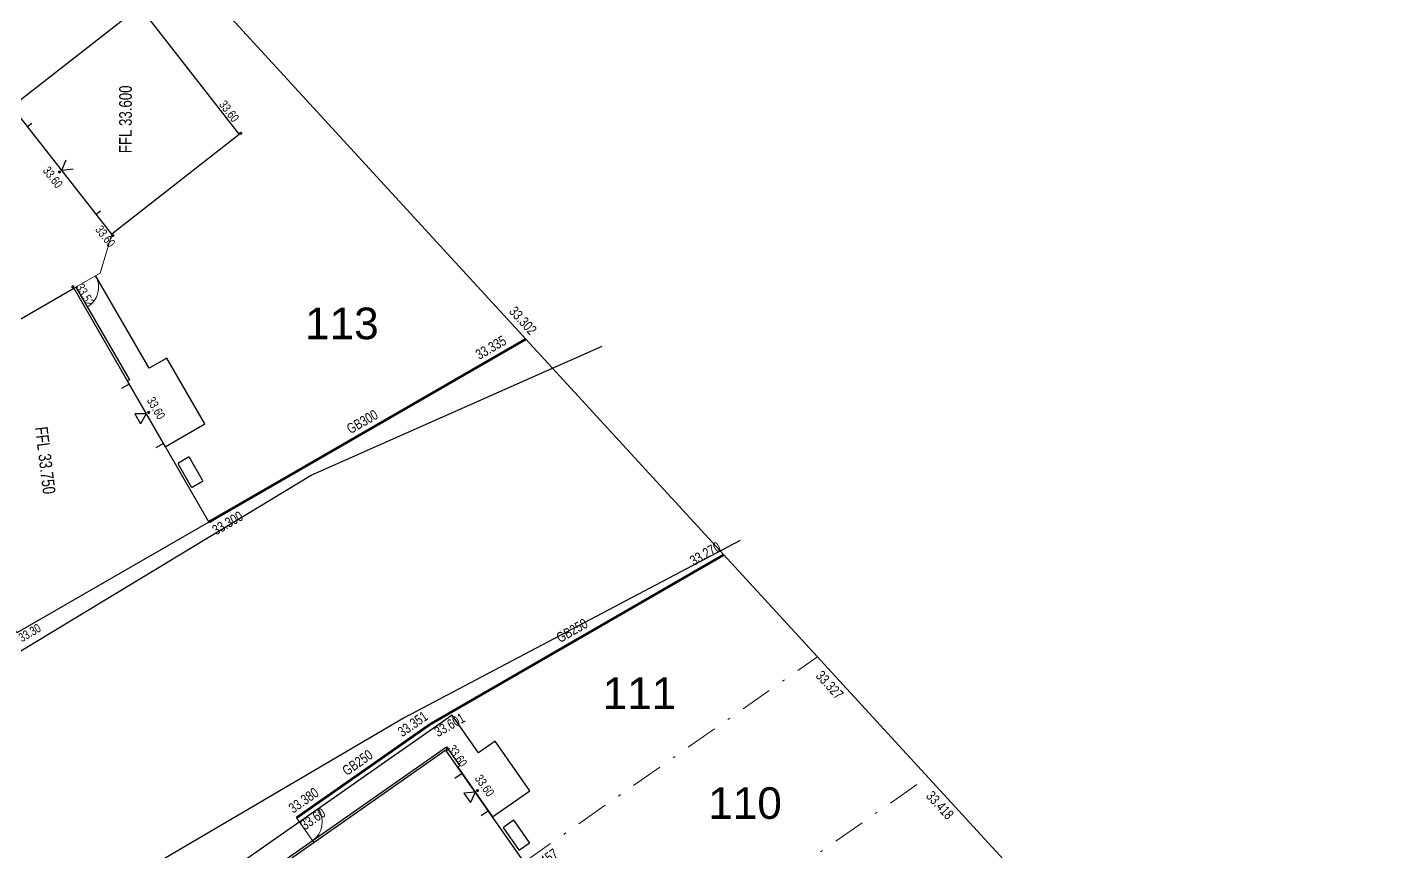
# Model space of a CAD drawing. Header units: metres. Extents: x 337936 to 338610, y 373199 to 374026.
# Drawn here: x 338082.6 to 338136.5, y 373847 to 373879.6 of the extents above; entities that cross this region are included whole.
import ezdxf

# ---------------------------------------------------------------- set-up
doc = ezdxf.new("R2010")
doc.units = ezdxf.units.M
doc.linetypes.add('DASHDOT', pattern=[25.4, 12.7, -6.35, 0, -6.35])
doc.linetypes.add('DASHED2', pattern=[0.375, 0.25, -0.125])
doc.layers.get('Defpoints').update_dxf_attribs({"color": 252})
for name, color, linetype in [('A-WH_HT-Services-ASHP', 252, 'Continuous'), ('A-WH_HT-Wall-Structure', 252, 'Continuous'), ('DGL-Paths', 252, 'Continuous'), ('HOUSE_EXTERNAL_LEVELS', 7, 'Continuous'), ('HOUSE_SLAB_LEVEL', 7, 'Continuous'), ('PLOT_BOUNDARY_ANNOTATION', 7, 'Continuous'), ('PLOT_BOUNDARY_GRAVEL_BOARD', 7, 'Continuous')]:
    doc.layers.add(name, color=color, linetype=linetype)
doc.layers.add('A-WH_HT-Wall-Door Openings', color=252, linetype='Continuous', plot=False)
for name, color, linetype, lineweight in [('DGL_BT Gates', 252, 'Continuous', 9), ('DGL_BT Rear Fencing', 252, 'DASHDOT', 9), ('DGL_BT-Replacement Fence', 252, 'FENCELINE2', 9), ('DGL_BT-Screen Fence', 252, 'FENCELINE2', 9), ('DGL_PlotNo', 252, 'Continuous', 9)]:
    doc.layers.add(name, color=color, linetype=linetype, lineweight=lineweight)
doc.layers.add('HOUSE_DOORS', color=3, linetype='Continuous', true_color=0x00ff00)
doc.styles.add('AnnotativeArial', font='arial.ttf', dxfattribs={"height": 2})
doc.styles.add('ESTROAD', font='arial.ttf', dxfattribs={"width": 0.75})
doc.linetypes.add('FENCELINE2', pattern='A,6.35,-2.54,[132,ltypeshp.shx,S=2.54,R=0,X=-2.54,Y=0],-2.54,25.4', length=36.83)

msp = doc.modelspace()

# ---------------------------------------------------------------- hatches: boundary and pattern name
at = {"layer": 'HOUSE_EXTERNAL_LEVELS'}
h = msp.add_hatch(color=256, dxfattribs=at)
edge = h.paths.add_edge_path(flags=17)
edge.add_ellipse((338091.044, 373875.441), major_axis=(0.0448, 0.0448), ratio=1, start_angle=172.9956, end_angle=352.9956, ccw=False)
edge.add_ellipse((338091.044, 373875.441), major_axis=(0.0448, 0.0448), ratio=1, start_angle=-7.0044, end_angle=172.9956, ccw=False)
h = msp.add_hatch(color=256, dxfattribs=at)
edge = h.paths.add_edge_path(flags=17)
edge.add_ellipse((338083.883, 373873.913), major_axis=(0.0448, 0.0448), ratio=1, start_angle=263, end_angle=443, ccw=False)
edge.add_ellipse((338083.883, 373873.913), major_axis=(0.0448, 0.0448), ratio=1, start_angle=83, end_angle=263, ccw=False)
h = msp.add_hatch(color=256, dxfattribs=at)
edge = h.paths.add_edge_path(flags=17)
edge.add_ellipse((338085.987, 373871.396), major_axis=(-0.0448, 0.0448), ratio=1, start_angle=-97, end_angle=83, ccw=False)
edge.add_ellipse((338085.987, 373871.396), major_axis=(-0.0448, 0.0448), ratio=1, start_angle=83, end_angle=263, ccw=False)
h = msp.add_hatch(color=256, dxfattribs=at)
edge = h.paths.add_edge_path(flags=17)
edge.add_ellipse((338084.407, 373869.375), major_axis=(0.0448, 0.0448), ratio=1, start_angle=165, end_angle=345, ccw=False)
edge.add_ellipse((338084.407, 373869.375), major_axis=(0.0448, 0.0448), ratio=1, start_angle=-15, end_angle=165, ccw=False)
h = msp.add_hatch(color=256, dxfattribs=at)
edge = h.paths.add_edge_path(flags=17)
edge.add_ellipse((338087.404, 373864.401), major_axis=(-0.0448, 0.0448), ratio=1, start_angle=-15, end_angle=165, ccw=False)
edge.add_ellipse((338087.404, 373864.401), major_axis=(-0.0448, 0.0448), ratio=1, start_angle=165, end_angle=345, ccw=False)
h = msp.add_hatch(color=256, dxfattribs=at)
edge = h.paths.add_edge_path(flags=17)
edge.add_ellipse((338089.846, 373860.101), major_axis=(0.0448, 0.0448), ratio=1, start_angle=165, end_angle=345, ccw=False)
edge.add_ellipse((338089.846, 373860.101), major_axis=(0.0448, 0.0448), ratio=1, start_angle=-15, end_angle=165, ccw=False)
h = msp.add_hatch(color=256, dxfattribs=at)
edge = h.paths.add_edge_path(flags=17)
edge.add_ellipse((338099.218, 373851.082), major_axis=(0.0448, 0.0448), ratio=1, start_angle=-10, end_angle=170, ccw=False)
edge.add_ellipse((338099.218, 373851.082), major_axis=(0.0448, 0.0448), ratio=1, start_angle=170, end_angle=350, ccw=False)
h = msp.add_hatch(color=256, dxfattribs=at)
edge = h.paths.add_edge_path(flags=17)
edge.add_ellipse((338100.406, 373849.448), major_axis=(-0.0448, 0.0448), ratio=1, start_angle=-10, end_angle=170, ccw=False)
edge.add_ellipse((338100.406, 373849.448), major_axis=(-0.0448, 0.0448), ratio=1, start_angle=170, end_angle=350, ccw=False)

# ---------------------------------------------------------------- linework, layer by layer
at = {"layer": 'A-WH_HT-Services-ASHP'}
for points in [[(338088.584, 373862.4, 0.414214), (338088.573, 373862.359), (338089.09, 373861.463, 0.414214), (338089.131, 373861.452), (338089.528, 373861.681, 0.414214), (338089.539, 373861.722), (338089.021, 373862.618, 0.414214), (338088.98, 373862.629)], [(338101.444, 373848.002, 0.414214), (338101.437, 373847.96), (338102.031, 373847.113, 0.414214), (338102.072, 373847.105), (338102.448, 373847.368, 0.414214), (338102.455, 373847.41), (338101.861, 373848.258, 0.414214), (338101.82, 373848.265)]]:
    msp.add_lwpolyline(points, format="xyb", close=True, dxfattribs=at)
at = {"layer": 'A-WH_HT-Wall-Door Openings', "linetype": 'ByBlock'}
for p, q in [((338086.632, 373865.52), (338086.327, 373865.344)), ((338087.987, 373863.173), (338087.682, 373862.997)), ((338099.798, 373850.127), (338099.509, 373849.925)), ((338100.836, 373848.644), (338100.547, 373848.442))]:
    msp.add_line(p, q, dxfattribs=at)
at = {"layer": 'A-WH_HT-Wall-Structure', "elevation": 0}
msp.add_lwpolyline([(338087.041, 373880.446), (338090.986, 373875.396), (338085.942, 373871.454), (338081.996, 373876.505)], close=True, dxfattribs=at)
for points in [[(338082.613, 373875.715), (338082.782, 373875.847)], [(338085.324, 373872.244), (338085.494, 373872.377)]]:
    msp.add_lwpolyline(points, dxfattribs=at)
at = {"layer": 'A-WH_HT-Wall-Structure'}
msp.add_lwpolyline([(338084.443, 373869.311), (338089.782, 373860.064), (338082.191, 373855.682), (338076.853, 373864.928)], close=True, dxfattribs=at)
at = {"layer": 'A-WH_HT-Wall-Structure', "lineweight": -3}
msp.add_lwpolyline([(338102.253, 373846.621), (338099.158, 373851.04), (338091.334, 373845.562), (338094.428, 373841.142)], dxfattribs=at)
at = {"layer": 'Defpoints', "ltscale": 0.05}
for points in [[(338068.551, 373848.002), (338081.917, 373854.713), (338093.824, 373861.916), (338105.336, 373867.022)], [(338110.785, 373859.34), (338097.505, 373852.325), (338086.174, 373845.67), (338078.234, 373841.712)]]:
    msp.add_lwpolyline(points, dxfattribs=at)
at = {"layer": 'DGL-Paths'}
for points in [[(338084.53, 373869.361), (338086.646, 373865.696), (338086.56, 373865.646), (338088.06, 373863.047), (338089.619, 373863.947), (338088.119, 373866.546), (338087.426, 373866.146), (338085.309, 373869.811)], [(338091.276, 373845.644), (338099.183, 373851.18), (338099.711, 373850.426), (338099.629, 373850.369), (338101.005, 373848.403), (338102.48, 373849.435), (338101.103, 373851.401), (338100.448, 373850.942), (338099.404, 373852.433), (338090.76, 373846.381)]]:
    msp.add_lwpolyline(points, dxfattribs=at)
at = {"layer": 'DGL_BT Gates'}
for centre, start, end in [((338084.53, 373869.361), 300, 30), ((338093.367, 373848.206), 305, 35)]:
    msp.add_arc(centre, 0.9, start, end, dxfattribs=at)
at = {"layer": 'DGL_BT Rear Fencing', "ltscale": 0.1}
for p, q in [((338102.253, 373846.621), (338113.85, 373854.742)), ((338105.921, 373841.383), (338118.211, 373849.989))]:
    msp.add_line(p, q, dxfattribs=at)
at = {"layer": 'DGL_BT-Replacement Fence', "ltscale": 0.05}
msp.add_lwpolyline([(338082.133, 373889.312), (338155.403, 373809.452)], dxfattribs=at)
at = {"layer": 'DGL_BT-Screen Fence', "ltscale": 0.03}
for points in [[(338084.443, 373869.311), (338085.483, 373869.911), (338085.942, 373871.454)], [(338089.782, 373860.064), (338102.324, 373867.305)], [(338093.94, 373847.387), (338093.252, 373848.37), (338098.538, 373852.071), (338110.15, 373858.775)]]:
    msp.add_lwpolyline(points, dxfattribs=at)
at = {"layer": 'HOUSE_DOORS'}
for p, q in [((338083.969, 373873.979), (338084.137, 373874.397)), ((338083.969, 373873.979), (338084.414, 373874.042)), ((338086.86, 373864.347), (338087.085, 373863.957)), ((338087.31, 373864.347), (338086.86, 373864.347)), ((338087.31, 373864.347), (338087.085, 373863.957)), ((338100.317, 373849.386), (338099.869, 373849.346)), ((338099.869, 373849.346), (338100.127, 373848.978)), ((338100.317, 373849.386), (338100.127, 373848.978))]:
    msp.add_line(p, q, dxfattribs=at)
at = {"layer": 'PLOT_BOUNDARY_GRAVEL_BOARD', "color": 130, "linetype": 'DASHED2', "ltscale": 2, "const_width": 0.1}
for points in [[(338089.782, 373860.064), (338102.324, 373867.305)], [(338110.15, 373858.775), (338098.538, 373852.071)], [(338098.538, 373852.071), (338093.252, 373848.37)]]:
    msp.add_lwpolyline(points, dxfattribs=at)

# ---------------------------------------------------------------- texts
at = {"layer": 'DGL_PlotNo', "char_height": 1.25, "width": 2.66537, "attachment_point": 5, "style": 'AnnotativeArial'}
for s, insert in [('113', (338095.043, 373867.914)), ('111', (338106.809, 373853.296)), ('110', (338110.984, 373848.943))]:
    msp.add_mtext(s, dxfattribs=dict(at, insert=insert))
at = {"layer": 'HOUSE_DOORS', "color": 100, "linetype": 'Continuous', "style": 'ESTROAD', "width": 0.75}
for rotation, p in [(308, (338083.196, 373873.957)), (300, (338087.321, 373864.882)), (305, (338100.282, 373849.92))]:
    msp.add_text('33.60', height=0.35, rotation=rotation, dxfattribs=at).set_placement(p)
at = {"layer": 'HOUSE_EXTERNAL_LEVELS', "color": 0, "linetype": 'Continuous', "style": 'ESTROAD', "width": 0.75}
for s, rotation, p in [('33.60', 307.9956, (338090.167, 373876.571)), ('33.60', 308, (338085.273, 373871.624)), ('33.52', 300, (338084.514, 373869.36)), ('33.30', 30, (338082.389, 373855.308)), ('33.60', 305, (338099.213, 373851.097))]:
    msp.add_text(s, height=0.35, rotation=rotation, dxfattribs=at).set_placement(p)
at = {"layer": 'HOUSE_SLAB_LEVEL', "color": 1, "linetype": 'Continuous', "true_color": 0xff0000, "style": 'ESTROAD', "width": 0.75}
for s, rotation, p in [('FFL 33.600', 90, (338086.738, 373874.654)), ('FFL 33.750', 277, (338082.908, 373863.805))]:
    msp.add_text(s, height=0.5, rotation=rotation, dxfattribs=at).set_placement(p)
at = {"layer": 'PLOT_BOUNDARY_ANNOTATION', "linetype": 'Continuous', "style": 'ESTROAD', "width": 0.75}
for s, rotation, p in [('33.302', 312.5356, (338101.625, 373868.373)), ('33.335', 30, (338100.477, 373866.478)), ('GB300', 30, (338095.384, 373863.537)), ('33.300', 30, (338090.068, 373859.534)), ('33.270', 30, (338108.954, 373858.324)), ('GB250', 30, (338103.675, 373855.276)), ('33.327', 312.5356, (338113.751, 373853.961)), ('33.351', 35, (338097.433, 373851.55)), ('33.601', 30, (338098.847, 373851.554)), ('GB250', 35, (338095.241, 373850.015)), ('33.380', 35, (338093.119, 373848.529)), ('33.418', 312.5356, (338118.112, 373849.207)), ('33.60', 35, (338093.583, 373847.867)), ('33.457', 35, (338102.583, 373846.118))]:
    msp.add_text(s, height=0.4, rotation=rotation, dxfattribs=at).set_placement(p)

doc.saveas('drawing.dxf')
